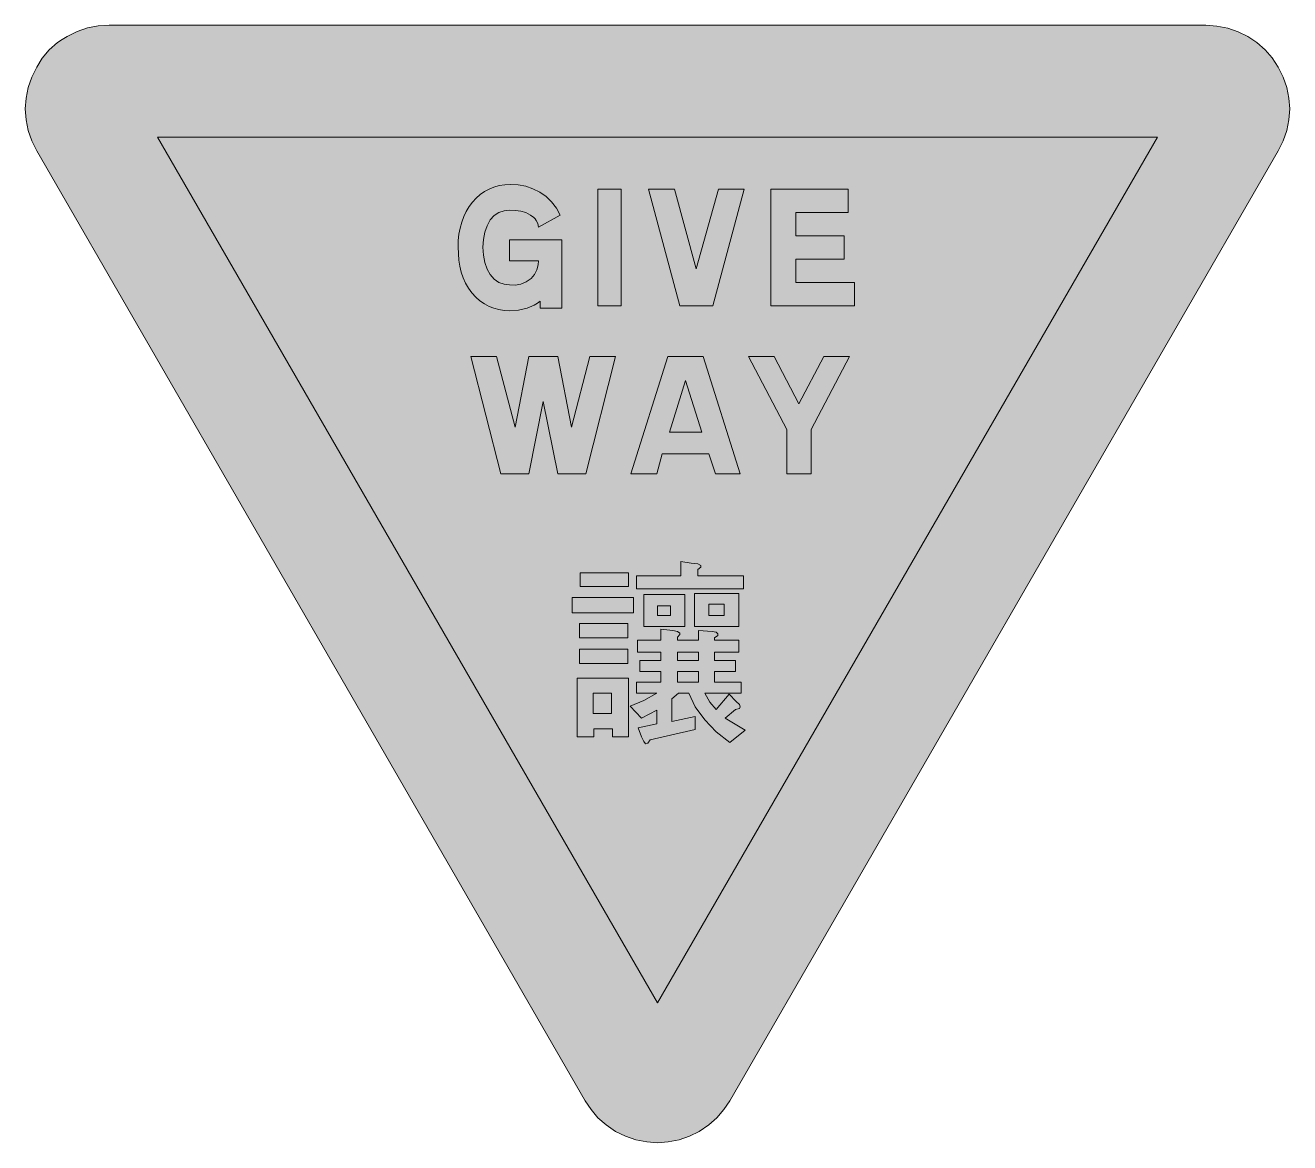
# Model space of a CAD drawing. Header units: metres. Extents: x 143 to 426, y 11 to 261.
import ezdxf

# ---------------------------------------------------------------- set-up
doc = ezdxf.new("R2010")
doc.units = ezdxf.units.M
for name, color, linetype, true_color in [('FILL_BLACK_000000', 7, 'Continuous', 0x000000), ('FILL_RED_FF0000', 7, 'Continuous', 0xff0000), ('FILL_WHITE_FFFFFF', 7, 'Continuous', 0xffffff)]:
    doc.layers.add(name, color=color, linetype=linetype, true_color=true_color)

msp = doc.modelspace()

# ---------------------------------------------------------------- hatches: boundary and pattern name
at = {"layer": 'FILL_BLACK_000000', "true_color": 0x000000}
h = msp.add_hatch(color=7, dxfattribs=at)
h.dxf.hatch_style = 1
h.paths.add_polyline_path([(240.35, 212.97), (240.5, 214.39), (240.76, 215.77), (241.11, 217.08), (241.57, 218.33), (242.12, 219.5), (242.78, 220.59), (243.54, 221.58), (244.33, 222.47), (245.22, 223.26), (246.19, 223.94), (247.23, 224.51), (248.34, 224.95), (249.51, 225.28), (250.74, 225.47), (252, 225.54), (253.74, 225.47), (255.44, 225.15), (257.07, 224.59), (258.59, 223.81), (259.99, 222.81), (261.24, 221.62), (262.3, 220.24), (263.16, 218.7), (258.3, 216), (258.16, 216.79), (257.76, 217.44), (257.56, 217.81), (257.26, 218.14), (256.5, 218.7), (255.49, 219.25), (254.36, 219.58), (253.13, 219.74), (251.82, 219.78), (250.61, 219.65), (249.46, 219.24), (248.4, 218.57), (247.5, 217.62), (246.79, 216.31), (246.28, 214.83), (245.98, 213.22), (245.88, 211.5), (245.98, 209.68), (246.28, 208.04), (246.79, 206.59), (247.5, 205.38), (248.4, 204.33), (249.46, 203.6), (250.61, 203.18), (251.82, 203.04), (253.06, 203.01), (254.32, 203.22), (255.54, 203.7), (256.68, 204.48), (257.44, 205.4), (257.94, 206.46), (258.25, 207.52), (258.3, 208.44), (251.82, 208.44), (251.82, 213.12), (263.52, 213.12), (263.52, 197.82), (258.66, 197.82), (258.66, 199.44), (258.06, 198.93), (257.35, 198.5), (255.78, 197.82), (253.8, 197.42), (251.82, 197.28), (250.62, 197.34), (249.46, 197.52), (248.34, 197.82), (247.25, 198.25), (246.21, 198.8), (245.21, 199.48), (244.26, 200.29), (243.36, 201.24), (242.61, 202.29), (241.97, 203.43), (241.44, 204.63), (241.02, 205.9), (240.7, 207.23), (240.47, 208.61), (240.3, 211.5), (240.35, 212.97)])
h = msp.add_hatch(color=7, dxfattribs=at)
h.dxf.hatch_style = 1
h.paths.add_polyline_path([(276.84, 224.46), (276.84, 198.36), (271.62, 198.36), (271.62, 224.46), (276.84, 224.46)])
h = msp.add_hatch(color=7, dxfattribs=at)
h.dxf.hatch_style = 1
h.paths.add_polyline_path([(293.58, 198.36), (289.98, 198.36), (282.96, 224.46), (288.72, 224.46), (293.58, 206.64), (298.62, 224.46), (304.38, 224.46), (297.36, 198.36), (293.58, 198.36)])
h = msp.add_hatch(color=7, dxfattribs=at)
h.dxf.hatch_style = 1
h.paths.add_polyline_path([(315.9, 203.58), (329.04, 203.58), (329.04, 198.36), (310.32, 198.36), (310.32, 224.46), (327.6, 224.46), (327.6, 219.24), (315.9, 219.24), (315.9, 214.02), (326.7, 214.02), (326.7, 208.8), (315.9, 208.8), (315.9, 203.58)])
h = msp.add_hatch(color=7, dxfattribs=at)
h.dxf.hatch_style = 1
h.paths.add_polyline_path([(268.92, 160.74), (262.62, 160.74), (259.38, 176.94), (256.14, 160.74), (249.84, 160.74), (243.18, 187.02), (248.94, 187.02), (253.08, 171.18), (256.14, 187.02), (262.62, 187.02), (265.68, 171.18), (269.82, 187.02), (275.58, 187.02), (268.92, 160.74)])
h = msp.add_hatch(color=7, dxfattribs=at)
h.dxf.hatch_style = 1
h.paths.add_polyline_path([(296.46, 165.24), (286.02, 165.24), (284.76, 160.74), (279, 160.74), (287.28, 187.02), (295.2, 187.02), (303.48, 160.74), (297.9, 160.74), (296.46, 165.24)])
h.paths.add_polyline_path([(287.64, 170.1), (294.84, 170.1), (291.24, 181.62), (287.64, 170.1)], flags=16)
h = msp.add_hatch(color=7, dxfattribs=at)
h.dxf.hatch_style = 1
h.paths.add_polyline_path([(311.04, 187.02), (316.62, 176.4), (322.2, 187.02), (327.96, 187.02), (319.32, 170.64), (319.32, 160.74), (313.92, 160.74), (313.92, 170.64), (305.28, 187.02), (311.04, 187.02)])
h = msp.add_hatch(color=7, dxfattribs=at)
h.dxf.hatch_style = 1
h.paths.add_polyline_path([(290.16, 137.88), (290.16, 141.12), (292.5, 140.76), (293.94, 140.58), (294.66, 140.22), (294.66, 139.86), (293.94, 139.32), (293.94, 137.88), (304.2, 137.88), (304.2, 135), (280.26, 135), (280.26, 137.88), (290.16, 137.88)])
h = msp.add_hatch(color=7, dxfattribs=at)
h.dxf.hatch_style = 1
h.paths.add_polyline_path([(278.46, 138.6), (278.46, 135.54), (267.66, 135.54), (267.66, 138.6), (278.46, 138.6)])
h = msp.add_hatch(color=7, dxfattribs=at)
h.dxf.hatch_style = 1
h.paths.add_polyline_path([(291.06, 126.54), (281.88, 126.54), (281.88, 133.74), (291.06, 133.74), (291.06, 126.54)])
h.paths.add_polyline_path([(287.82, 131.22), (284.94, 131.22), (284.94, 129.06), (287.82, 129.06), (287.82, 131.22)], flags=16)
h = msp.add_hatch(color=7, dxfattribs=at)
h.dxf.hatch_style = 1
h.paths.add_polyline_path([(303.12, 126.54), (293.22, 126.54), (293.22, 133.92), (303.12, 133.92), (303.12, 126.54)])
h.paths.add_polyline_path([(299.88, 131.58), (296.46, 131.58), (296.46, 129.06), (299.88, 129.06), (299.88, 131.58)], flags=16)
h = msp.add_hatch(color=7, dxfattribs=at)
h.dxf.hatch_style = 1
h.paths.add_polyline_path([(279.54, 133.02), (279.54, 129.6), (265.86, 129.6), (265.86, 133.02), (279.54, 133.02)])
h = msp.add_hatch(color=7, dxfattribs=at)
h.dxf.hatch_style = 1
h.paths.add_polyline_path([(278.28, 127.26), (278.28, 124.02), (267.48, 124.02), (267.48, 127.26), (278.28, 127.26)])
h = msp.add_hatch(color=7, dxfattribs=at)
h.dxf.hatch_style = 1
h.paths.add_polyline_path([(288.36, 125.64), (289.44, 125.46), (289.98, 125.1), (289.98, 124.74), (289.44, 124.2), (289.44, 123.48), (294.12, 123.48), (294.12, 125.64), (297.18, 125.46), (298.08, 125.28), (298.44, 124.92), (298.44, 124.56), (297.72, 124.02), (297.72, 123.48), (303.12, 123.48), (303.12, 120.78), (297.72, 120.78), (297.72, 118.98), (302.4, 118.98), (302.4, 116.46), (297.72, 116.46), (297.72, 114.12), (303.66, 114.12), (303.66, 111.6), (295.56, 111.6), (296.64, 109.62), (298.08, 108), (300.96, 111.42), (302.58, 109.8), (303.3, 109.08), (303.48, 108.54), (303.3, 108.18), (302.4, 108), (300.06, 106.02), (304.56, 103.32), (301.14, 100.62), (298.08, 102.96), (295.56, 105.66), (293.4, 108.54), (291.96, 111.6), (289.62, 111.6), (288.18, 110.34), (288.18, 105.3), (293.4, 106.38), (293.4, 103.5), (283.32, 101.16), (282.78, 100.44), (282.24, 100.26), (281.88, 100.8), (281.34, 101.88), (280.62, 103.86), (284.76, 104.76), (284.76, 107.82), (281.34, 106.02), (278.82, 108.72), (281.88, 109.98), (284.76, 111.6), (280.26, 111.6), (280.26, 114.12), (285.66, 114.12), (285.66, 116.46), (280.98, 116.46), (280.98, 118.98), (285.66, 118.98), (285.66, 120.78), (280.44, 120.78), (280.44, 123.48), (285.66, 123.48), (285.66, 126), (288.36, 125.64)])
h.paths.add_polyline_path([(289.44, 120.78), (289.44, 118.98), (294.12, 118.98), (294.12, 120.78), (289.44, 120.78)], flags=16)
h.paths.add_polyline_path([(294.12, 116.46), (289.44, 116.46), (289.44, 114.12), (294.12, 114.12), (294.12, 116.46)], flags=16)
h = msp.add_hatch(color=7, dxfattribs=at)
h.dxf.hatch_style = 1
h.paths.add_polyline_path([(278.28, 121.5), (278.28, 118.26), (267.48, 118.26), (267.48, 121.5), (278.28, 121.5)])
h = msp.add_hatch(color=7, dxfattribs=at)
h.dxf.hatch_style = 1
h.paths.add_polyline_path([(278.46, 115.02), (278.46, 101.88), (274.86, 101.88), (274.86, 103.68), (270.72, 103.68), (270.72, 101.88), (266.94, 101.88), (266.94, 115.02), (278.46, 115.02)])
h.paths.add_polyline_path([(274.68, 111.6), (270.54, 111.6), (270.54, 107.1), (274.68, 107.1), (274.68, 111.6)], flags=16)
at = {"layer": 'FILL_RED_FF0000', "true_color": 0xff0000}
h = msp.add_hatch(color=7, dxfattribs=at)
h.dxf.hatch_style = 1
h.paths.add_polyline_path([(301.14, 20.34), (299.82, 18.39), (298.26, 16.58), (296.43, 14.95), (294.3, 13.5), (292.08, 12.42), (289.76, 11.63), (287.36, 11.15), (284.94, 10.98), (282.52, 11.15), (280.13, 11.63), (277.8, 12.42), (275.58, 13.5), (273.45, 14.95), (271.62, 16.58), (270.06, 18.39), (268.74, 20.34), (145.98, 233.1), (144.86, 235.32), (144.06, 237.65), (143.58, 240.04), (143.42, 242.46), (143.58, 244.88), (144.06, 247.28), (144.86, 249.6), (145.98, 251.82), (147.23, 253.8), (148.79, 255.65), (150.66, 257.29), (151.71, 258.01), (152.82, 258.66), (155.04, 259.81), (157.37, 260.6), (159.76, 261.04), (162.18, 261.18), (407.7, 261.18), (410.18, 261.01), (412.59, 260.53), (414.9, 259.74), (417.08, 258.66), (419.11, 257.31), (420.94, 255.71), (422.55, 253.88), (423.9, 251.82), (425.02, 249.6), (425.82, 247.28), (426.3, 244.88), (426.47, 242.46), (426.3, 240.04), (425.82, 237.65), (425.02, 235.32), (423.9, 233.1), (301.14, 20.34)])
at = {"layer": 'FILL_WHITE_FFFFFF', "true_color": 0xffffff}
h = msp.add_hatch(color=7, dxfattribs=at)
h.dxf.hatch_style = 1
h.paths.add_polyline_path([(284.94, 42.3), (172.98, 236.16), (396.9, 236.16), (284.94, 42.3)])

# ---------------------------------------------------------------- linework, layer by layer
at = {"layer": 'FILL_BLACK_000000', "lineweight": 0, "true_color": 0x000000}
for points in [[(240.35, 212.97), (240.5, 214.39), (240.76, 215.77), (241.11, 217.08), (241.57, 218.33), (242.12, 219.5), (242.78, 220.59), (243.54, 221.58), (244.33, 222.47), (245.22, 223.26), (246.19, 223.94), (247.23, 224.51), (248.34, 224.95), (249.51, 225.28), (250.74, 225.47), (252, 225.54), (253.74, 225.47), (255.44, 225.15), (257.07, 224.59), (258.59, 223.81), (259.99, 222.81), (261.24, 221.62), (262.3, 220.24), (263.16, 218.7), (258.3, 216), (258.16, 216.79), (257.76, 217.44), (257.56, 217.81), (257.26, 218.14), (256.5, 218.7), (255.49, 219.25), (254.36, 219.58), (253.13, 219.74), (251.82, 219.78), (250.61, 219.65), (249.46, 219.24), (248.4, 218.57), (247.5, 217.62), (246.79, 216.31), (246.28, 214.83), (245.98, 213.22), (245.88, 211.5), (245.98, 209.68), (246.28, 208.04), (246.79, 206.59), (247.5, 205.38), (248.4, 204.33), (249.46, 203.6), (250.61, 203.18), (251.82, 203.04), (253.06, 203.01), (254.32, 203.22), (255.54, 203.7), (256.68, 204.48), (257.44, 205.4), (257.94, 206.46), (258.25, 207.52), (258.3, 208.44), (251.82, 208.44), (251.82, 213.12), (263.52, 213.12), (263.52, 197.82), (258.66, 197.82), (258.66, 199.44), (258.06, 198.93), (257.35, 198.5), (255.78, 197.82), (253.8, 197.42), (251.82, 197.28), (250.62, 197.34), (249.46, 197.52), (248.34, 197.82), (247.25, 198.25), (246.21, 198.8), (245.21, 199.48), (244.26, 200.29), (243.36, 201.24), (242.61, 202.29), (241.97, 203.43), (241.44, 204.63), (241.02, 205.9), (240.7, 207.23), (240.47, 208.61), (240.3, 211.5)], [(276.84, 224.46), (276.84, 198.36), (271.62, 198.36), (271.62, 224.46)], [(293.58, 198.36), (289.98, 198.36), (282.96, 224.46), (288.72, 224.46), (293.58, 206.64), (298.62, 224.46), (304.38, 224.46), (297.36, 198.36)], [(315.9, 203.58), (329.04, 203.58), (329.04, 198.36), (310.32, 198.36), (310.32, 224.46), (327.6, 224.46), (327.6, 219.24), (315.9, 219.24), (315.9, 214.02), (326.7, 214.02), (326.7, 208.8), (315.9, 208.8)], [(268.92, 160.74), (262.62, 160.74), (259.38, 176.94), (256.14, 160.74), (249.84, 160.74), (243.18, 187.02), (248.94, 187.02), (253.08, 171.18), (256.14, 187.02), (262.62, 187.02), (265.68, 171.18), (269.82, 187.02), (275.58, 187.02)], [(296.46, 165.24), (286.02, 165.24), (284.76, 160.74), (279, 160.74), (287.28, 187.02), (295.2, 187.02), (303.48, 160.74), (297.9, 160.74)], [(311.04, 187.02), (316.62, 176.4), (322.2, 187.02), (327.96, 187.02), (319.32, 170.64), (319.32, 160.74), (313.92, 160.74), (313.92, 170.64), (305.28, 187.02)], [(287.64, 170.1), (294.84, 170.1), (291.24, 181.62)], [(290.16, 137.88), (290.16, 141.12), (292.5, 140.76), (293.94, 140.58), (294.66, 140.22), (294.66, 139.86), (293.94, 139.32), (293.94, 137.88), (304.2, 137.88), (304.2, 135), (280.26, 135), (280.26, 137.88)], [(278.46, 138.6), (278.46, 135.54), (267.66, 135.54), (267.66, 138.6)], [(291.06, 126.54), (281.88, 126.54), (281.88, 133.74), (291.06, 133.74)], [(303.12, 126.54), (293.22, 126.54), (293.22, 133.92), (303.12, 133.92)], [(279.54, 133.02), (279.54, 129.6), (265.86, 129.6), (265.86, 133.02)], [(287.82, 131.22), (284.94, 131.22), (284.94, 129.06), (287.82, 129.06)], [(299.88, 131.58), (296.46, 131.58), (296.46, 129.06), (299.88, 129.06)], [(278.28, 127.26), (278.28, 124.02), (267.48, 124.02), (267.48, 127.26)], [(288.36, 125.64), (289.44, 125.46), (289.98, 125.1), (289.98, 124.74), (289.44, 124.2), (289.44, 123.48), (294.12, 123.48), (294.12, 125.64), (297.18, 125.46), (298.08, 125.28), (298.44, 124.92), (298.44, 124.56), (297.72, 124.02), (297.72, 123.48), (303.12, 123.48), (303.12, 120.78), (297.72, 120.78), (297.72, 118.98), (302.4, 118.98), (302.4, 116.46), (297.72, 116.46), (297.72, 114.12), (303.66, 114.12), (303.66, 111.6), (295.56, 111.6), (296.64, 109.62), (298.08, 108), (300.96, 111.42), (302.58, 109.8), (303.3, 109.08), (303.48, 108.54), (303.3, 108.18), (302.4, 108), (300.06, 106.02), (304.56, 103.32), (301.14, 100.62), (298.08, 102.96), (295.56, 105.66), (293.4, 108.54), (291.96, 111.6), (289.62, 111.6), (288.18, 110.34), (288.18, 105.3), (293.4, 106.38), (293.4, 103.5), (283.32, 101.16), (282.78, 100.44), (282.24, 100.26), (281.88, 100.8), (281.34, 101.88), (280.62, 103.86), (284.76, 104.76), (284.76, 107.82), (281.34, 106.02), (278.82, 108.72), (281.88, 109.98), (284.76, 111.6), (280.26, 111.6), (280.26, 114.12), (285.66, 114.12), (285.66, 116.46), (280.98, 116.46), (280.98, 118.98), (285.66, 118.98), (285.66, 120.78), (280.44, 120.78), (280.44, 123.48), (285.66, 123.48), (285.66, 126)], [(278.28, 121.5), (278.28, 118.26), (267.48, 118.26), (267.48, 121.5)], [(289.44, 120.78), (289.44, 118.98), (294.12, 118.98), (294.12, 120.78)], [(294.12, 116.46), (289.44, 116.46), (289.44, 114.12), (294.12, 114.12)], [(278.46, 115.02), (278.46, 101.88), (274.86, 101.88), (274.86, 103.68), (270.72, 103.68), (270.72, 101.88), (266.94, 101.88), (266.94, 115.02)], [(274.68, 111.6), (270.54, 111.6), (270.54, 107.1), (274.68, 107.1)]]:
    msp.add_lwpolyline(points, close=True, dxfattribs=at)
at = {"layer": 'FILL_RED_FF0000', "lineweight": 0, "true_color": 0xff0000}
msp.add_lwpolyline([(301.14, 20.34), (299.82, 18.39), (298.26, 16.58), (296.43, 14.95), (294.3, 13.5), (292.08, 12.42), (289.76, 11.63), (287.36, 11.15), (284.94, 10.98), (282.52, 11.15), (280.13, 11.63), (277.8, 12.42), (275.58, 13.5), (273.45, 14.95), (271.62, 16.58), (270.06, 18.39), (268.74, 20.34), (145.98, 233.1), (144.86, 235.32), (144.06, 237.65), (143.58, 240.04), (143.42, 242.46), (143.58, 244.88), (144.06, 247.28), (144.86, 249.6), (145.98, 251.82), (147.23, 253.8), (148.79, 255.65), (150.66, 257.29), (151.71, 258.01), (152.82, 258.66), (155.04, 259.81), (157.37, 260.6), (159.76, 261.04), (162.18, 261.18), (407.7, 261.18), (410.18, 261.01), (412.59, 260.53), (414.9, 259.74), (417.08, 258.66), (419.11, 257.31), (420.94, 255.71), (422.55, 253.88), (423.9, 251.82), (425.02, 249.6), (425.82, 247.28), (426.3, 244.88), (426.47, 242.46), (426.3, 240.04), (425.82, 237.65), (425.02, 235.32), (423.9, 233.1)], close=True, dxfattribs=at)
at = {"layer": 'FILL_WHITE_FFFFFF', "lineweight": 0, "true_color": 0xff0000}
msp.add_lwpolyline([(284.94, 42.3), (172.98, 236.16), (396.9, 236.16)], close=True, dxfattribs=at)

doc.saveas('drawing.dxf')
